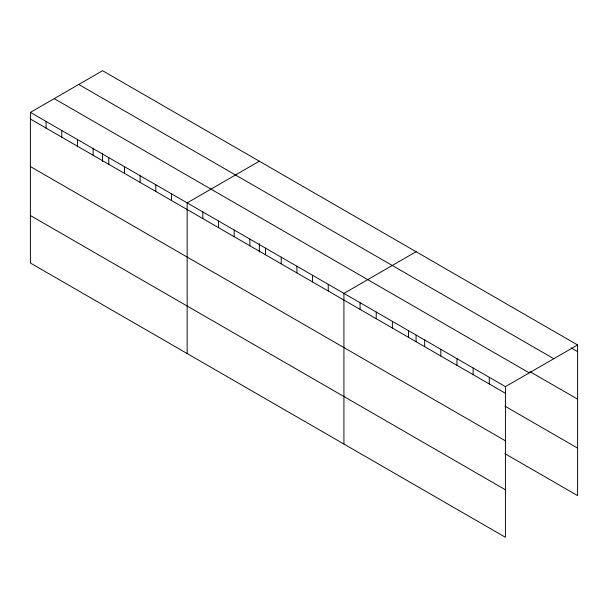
<?xml version="1.0" encoding="UTF-8"?>
<svg xmlns="http://www.w3.org/2000/svg" width="608" height="608" viewBox="0 0 608 608"><rect width="100%" height="100%" fill="white"/><g stroke="black" fill="none" stroke-linecap="round" stroke-linejoin="round"><path stroke-width="0.91" d="M30.4 112.381L505.43 386.635L505.43 537.29L30.4 263.036L30.4 112.381L102.57 70.71L577.6 344.964L577.6 495.619L504.921 453.659M259.327 161.219L187.158 202.882L187.158 353.537M416.092 251.72L343.923 293.39L343.923 444.045M505.43 386.635L577.6 344.964M571.14 347.905L577.6 351.637M78.751 84.459L553.782 358.72M529.956 371.648L577.6 399.152M54.218 98.625L529.249 372.886M30.4 119.046L505.43 393.308M504.921 406.144L577.6 448.104M30.4 166.562L505.43 440.823M30.4 215.521L505.43 489.774M489.28 377.31L489.28 383.982M473.13 367.984L473.13 374.657M456.973 358.659L456.973 365.332M440.823 349.334L440.823 356.007M424.673 340.009L424.673 346.682M416.092 335.092L416.092 341.681M408.523 330.684L408.523 337.356M392.373 321.358L392.373 328.031M376.223 312.033L376.223 318.706M360.073 302.716L360.073 309.381M328.244 284.339L328.244 291.004M312.565 275.287L312.565 281.96M296.894 266.236L296.894 272.908M281.215 257.184L281.215 263.857M265.536 248.132L265.536 254.805M259.327 243.641L259.327 252.115M249.865 239.088L249.865 245.754M234.186 230.037L234.186 236.702M218.515 220.985L218.515 227.65M202.836 211.934L202.836 218.606M171.486 193.83L171.486 200.503M155.808 184.779L155.808 191.452M140.129 175.735L140.129 182.4M124.458 166.683L124.458 173.348M108.779 157.632L108.779 164.304M102.57 153.14L102.57 161.614M93.108 148.58L93.108 155.253M77.429 139.528L77.429 146.201M61.75 130.477L61.75 137.15M46.079 121.433L46.079 128.098"/></g></svg>
